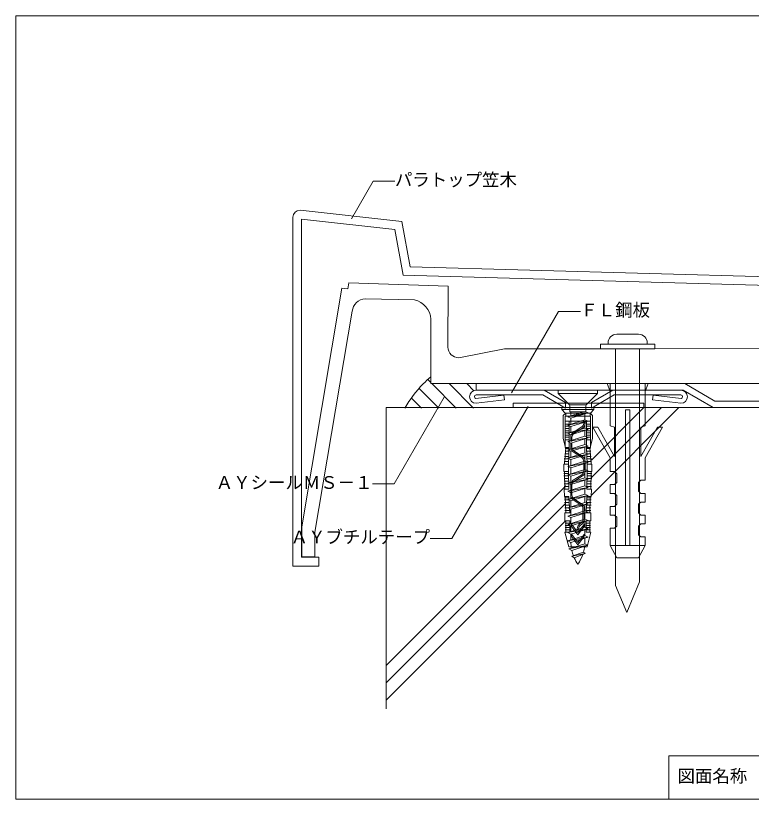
# Model space of a CAD drawing. Units: millimetres on the paper. Extents: x -135 to 135, y -94 to 92.
# Drawn here: x -135 to 33.9, y -88 to 92 of the extents above; entities that cross this region are included whole.
import ezdxf
from ezdxf.enums import TextEntityAlignment as Align

# ---------------------------------------------------------------- set-up
doc = ezdxf.new("R2010")
doc.units = ezdxf.units.MM
for name, color, linetype, lineweight in [('1-2_ハッチング', 4, 'Continuous', 9), ('1-4_リベットルーフ', 6, 'Continuous', 18), ('1-5_ＦＬ鋼板・ディスク', 5, 'Continuous', 18), ('1-6_アンカー類', 4, 'Continuous', 9), ('1-7_設備', 3, 'Continuous', 18), ('1-A_元図・躯体', 7, 'Continuous', 18), ('1-B_その他', 7, 'Continuous', 18), ('1-C_アンカー類②', 4, 'Continuous', 9), ('1-D_設備②', 134, 'Continuous', 18), ('E-E', 7, 'Continuous', 18), ('F-F', 7, 'Continuous', 18)]:
    doc.layers.add(name, color=color, linetype=linetype, lineweight=lineweight)
doc.styles.add('ＭＳ ゴシック', font='')
doc.styles.get('ＭＳ ゴシック').set_extended_font_data('MS Gothic')

msp = doc.modelspace()

# ---------------------------------------------------------------- linework, layer by layer
at = {"layer": '1-2_ハッチング'}
for p, q in [((-40.346, 8.395), (-39.669, 7.719)), ((-39.427, 7.477), (-33.828, 1.877)), ((-35.427, 7.477), (-29.828, 1.877)), ((-29.816, 5.866), (-31.428, 7.477)), ((-42.318, 6.367), (-37.828, 1.877)), ((-44.112, 4.163), (-41.829, 1.877))]:
    msp.add_line(p, q, dxfattribs=at)
for centre, radius, start, end in [((-29.457, -3.942), 16.5, 128.23573, 136.43586), ((-19.12, -14.009), 30.929, 136.12005, 149.09331)]:
    msp.add_arc(centre, radius, start, end, dxfattribs=at)
at = {"layer": '1-4_リベットルーフ'}
for p, q in [((-29.25, 5.977), (-29.25, 7.477)), ((-29.25, 7.477), (14.852, 7.477)), ((-29.25, 5.977), (14.852, 5.977)), ((17.749, 5.977), (18.249, 5.977)), ((18.249, 5.977), (25.177, 1.977)), ((25.177, 1.977), (69.681, 1.977))]:
    msp.add_line(p, q, dxfattribs=at)
msp.add_lwpolyline([(18.651, 7.477), (25.579, 3.477), (69.681, 3.477)], dxfattribs=at)
at = {"layer": '1-5_ＦＬ鋼板・ディスク'}
for p, q in [((-29.25, 5.977), (17.749, 5.977)), ((-8.75, 3.147), (-13.652, 5.977)), ((-2.75, 3.147), (2.151, 5.977)), ((-29.296, 4.08), (-22.884, 4.869)), ((-13.946, 4.877), (-29.25, 4.877)), ((-29.25, 2.977), (-22.75, 3.777)), ((-22.884, 4.869), (-22.75, 3.777)), ((-8.75, 1.877), (-13.946, 4.877)), ((-2.75, 1.877), (2.446, 4.877)), ((2.446, 4.877), (17.749, 4.877)), ((11.383, 4.869), (11.249, 3.777)), ((17.749, 2.977), (11.249, 3.777)), ((17.795, 4.08), (11.383, 4.869)), ((-8.75, 3.147), (-8.75, 1.877)), ((-2.75, 3.147), (-2.75, 1.877))]:
    msp.add_line(p, q, dxfattribs=at)
for centre, radius, start, end in [((-29.25, 4.477), 1.5, 90, 270), ((17.749, 4.477), 1.5, 270, 90), ((-29.25, 4.477), 0.4, 90, 263.40561), ((17.749, 4.477), 0.4, 276.59439, 90)]:
    msp.add_arc(centre, radius, start, end, dxfattribs=at)
at = {"layer": '1-6_アンカー類'}
for p, q in [((8.032, 18.81), (3.033, 18.81)), ((-0.717, 16.509), (11.782, 16.509)), ((-0.717, 16.509), (-0.717, 15.51)), ((1.033, 16.81), (1.033, 16.509)), ((10.033, 16.81), (10.033, 16.509)), ((11.782, 16.509), (11.782, 15.51)), ((-0.717, 15.51), (11.782, 15.51)), ((2.782, 15.51), (2.782, -38.857)), ((7.033, 15.51), (7.033, 15.41)), ((8.283, 15.51), (8.283, -38.061)), ((-10.392, 5.977), (-10.392, 5.237)), ((-1.392, 5.977), (-10.392, 5.977)), ((-8.025, 2.87), (-10.392, 5.237)), ((-3.759, 2.87), (-1.392, 5.237)), ((-4.052, 2.577), (-7.732, 2.577)), ((-7.732, 2.163), (-7.732, 0.977)), ((-4.052, 2.163), (-4.052, 0.977)), ((-4.644, 0.977), (-8.217, -0.134)), ((-4.052, 0.977), (-7.732, 0.977)), ((-7.49, 0.977), (-7.49, 0.092)), ((-4.294, 0.53), (-4.294, -0.814)), ((-3.563, 0.757), (-4.052, 0.977)), ((-4.294, -0.814), (-8.217, -2.034)), ((-3.563, -1.143), (-8.217, -2.034)), ((-7.49, -0.463), (-7.49, -1.808)), ((-3.563, -1.143), (-4.294, -0.814)), ((-4.294, -1.37), (-4.294, -2.712)), ((-4.29, -2.712), (-8.213, -3.933)), ((-3.56, -3.041), (-8.213, -3.933)), ((-7.49, -2.363), (-7.49, -3.708)), ((-4.294, -3.27), (-4.294, -4.614)), ((-3.56, -3.041), (-4.29, -2.712)), ((-4.294, -4.614), (-8.217, -5.834)), ((-3.563, -4.942), (-8.217, -5.834)), ((-7.49, -4.26), (-7.49, -5.608)), ((-3.563, -4.942), (-4.294, -4.614)), ((-4.294, -5.17), (-4.294, -6.517)), ((-4.294, -6.517), (-8.217, -7.737)), ((-3.563, -6.845), (-8.217, -7.737)), ((-7.49, -6.163), (-7.49, -7.511)), ((-3.563, -6.845), (-4.294, -6.517)), ((-4.294, -7.073), (-4.294, -8.415)), ((-4.29, -8.415), (-8.213, -9.636)), ((-3.56, -8.744), (-8.213, -9.636)), ((-7.49, -8.066), (-7.49, -9.411)), ((-4.294, -8.972), (-4.294, -10.317)), ((-3.56, -8.744), (-4.29, -8.415)), ((-4.294, -10.317), (-8.217, -11.537)), ((-3.563, -10.645), (-8.217, -11.537)), ((-7.49, -9.965), (-7.49, -11.311)), ((-3.563, -10.645), (-4.294, -10.317)), ((-4.294, -12.219), (-8.217, -13.44)), ((-3.563, -12.548), (-8.217, -13.44)), ((-7.49, -11.866), (-7.49, -13.214)), ((-4.294, -10.872), (-4.294, -12.219)), ((-3.563, -12.548), (-4.294, -12.219)), ((-4.294, -14.122), (-8.217, -15.343)), ((-7.49, -13.769), (-7.49, -15.117)), ((-4.294, -12.775), (-4.294, -14.122)), ((-3.563, -14.451), (-4.294, -14.122)), ((-3.563, -14.451), (-8.217, -15.343)), ((-4.294, -16.022), (-8.217, -17.243)), ((-7.49, -15.672), (-7.49, -17.017)), ((-4.294, -14.678), (-4.294, -16.022)), ((-3.563, -16.351), (-4.294, -16.022)), ((-3.563, -16.351), (-8.217, -17.243)), ((-4.294, -17.922), (-8.217, -19.143)), ((-7.49, -17.572), (-7.49, -18.917)), ((-4.294, -16.578), (-4.294, -17.922)), ((-3.563, -18.251), (-4.294, -17.922)), ((-3.563, -18.251), (-8.217, -19.143)), ((-7.49, -19.472), (-7.49, -20.817)), ((-4.294, -18.478), (-4.294, -19.822)), ((-4.29, -19.821), (-8.213, -21.042)), ((-3.56, -20.15), (-8.213, -21.042)), ((-7.49, -21.369), (-7.49, -22.717)), ((-4.294, -20.378), (-4.294, -21.722)), ((-3.56, -20.15), (-4.29, -19.821)), ((-4.294, -21.722), (-8.217, -22.943)), ((-3.563, -22.051), (-8.217, -22.943)), ((-7.49, -23.272), (-7.49, -24.617)), ((-3.563, -22.051), (-4.294, -21.722)), ((-4.294, -22.278), (-4.294, -23.622)), ((-4.294, -23.622), (-8.217, -24.843)), ((-3.563, -23.951), (-8.217, -24.843)), ((-7.49, -25.172), (-7.49, -26.517)), ((-3.563, -23.951), (-4.294, -23.622)), ((-4.294, -24.178), (-4.294, -25.522)), ((-4.294, -25.522), (-8.217, -26.743)), ((-3.563, -25.851), (-8.217, -26.743)), ((-3.563, -25.851), (-4.294, -25.522)), ((-4.294, -26.078), (-4.294, -27.422)), ((-4.294, -27.422), (-8.217, -28.643)), ((-3.563, -27.751), (-8.217, -28.643)), ((-7.49, -27.072), (-7.49, -28.416)), ((-3.563, -27.751), (-4.294, -27.422)), ((-4.294, -27.978), (-4.294, -28.949)), ((-4.308, -29.322), (-7.979, -30.494)), ((-3.577, -29.651), (-4.308, -29.322)), ((-4.247, -31.556), (-7.288, -32.138)), ((5.368, -45.098), (2.782, -38.857)), ((5.368, -45.098), (8.283, -38.061))]:
    msp.add_line(p, q, dxfattribs=at)
for points in [[(7.033, 15.51), (4.033, 15.51), (4.033, 15.41)], [(-1.392, 5.977), (-1.392, 5.237), (-10.392, 5.237)], [(-8.217, -2.034), (-7.49, -2.363), (-3.563, -1.143)], [(-8.213, -3.933), (-7.487, -4.262), (-3.56, -3.041)], [(-8.217, -5.834), (-7.49, -6.163), (-3.563, -4.942)], [(-8.217, -7.737), (-7.49, -8.066), (-3.563, -6.845)], [(-8.213, -9.636), (-7.487, -9.965), (-3.56, -8.744)], [(-8.217, -11.537), (-7.49, -11.866), (-3.563, -10.645)], [(-8.217, -13.44), (-7.49, -13.769), (-3.563, -12.548)], [(-8.217, -15.343), (-7.49, -15.672), (-3.563, -14.451)], [(-8.217, -17.243), (-7.49, -17.572), (-3.563, -16.351)], [(-8.217, -19.143), (-7.49, -19.472), (-3.563, -18.251)], [(-8.213, -21.042), (-7.487, -21.37), (-3.56, -20.15)], [(-8.217, -22.943), (-7.49, -23.272), (-3.563, -22.051)], [(-8.217, -24.843), (-7.49, -25.172), (-3.563, -23.951)], [(-8.217, -26.743), (-7.49, -27.072), (-3.563, -25.851)], [(-8.217, -28.643), (-7.49, -28.971), (-3.563, -27.751)], [(-4.617, -31.227), (-7.288, -32.138), (-6.723, -32.502)], [(-6.723, -32.502), (-4.247, -31.556), (-4.617, -31.227)]]:
    msp.add_lwpolyline(points, dxfattribs=at)
for points in [[(-3.563, 0.757), (-8.217, -0.134), (-7.49, -0.463)], [(-7.257, -30.82), (-3.577, -29.651), (-7.979, -30.494)]]:
    msp.add_lwpolyline(points, close=True, dxfattribs=at)
for centre, radius, start, end in [((3.033, 16.81), 2, 90, 180), ((8.032, 16.81), 2, 0, 90), ((-8.732, 2.163), 1, 0, 45), ((-3.052, 2.163), 1, 135, 180), ((1.891, -28.783), 9.383, 181.153, 189.302), ((-13.676, -28.783), 9.383, 344.901, 353.165), ((-13.676, -28.783), 9.383, 356.704, 358.981), ((1.891, -28.783), 9.383, 192.558, 200.133), ((-13.676, -28.783), 9.383, 326.049, 341.511), ((1.891, -28.783), 9.383, 203.352, 213.951)]:
    msp.add_arc(centre, radius, start, end, dxfattribs=at)
at = {"layer": '1-7_設備'}
for p, q in [((-46.325, 44.707), (-69.683, 47.319)), ((-71.371, 45.686), (-71.373, -34.412)), ((-69.381, -32.412), (-69.373, 45.269)), ((-69.373, 45.269), (-47.913, 42.893)), ((-44.385, 34.299), (-46.325, 44.707)), ((-47.913, 42.893), (-46.023, 32.383)), ((69.797, 31.107), (-44.385, 34.299)), ((-46.023, 32.383), (69.799, 29.159)), ((-65.373, -32.412), (-69.381, -32.412)), ((-65.373, -34.412), (-65.373, -32.412)), ((-71.373, -34.412), (-65.373, -34.412))]:
    msp.add_line(p, q, dxfattribs=at)
msp.add_arc((-69.67, 45.616), 1.703, 90.4659, 177.63224, dxfattribs=at)
at = {"layer": '1-A_元図・躯体'}
for p, q in [((-49.909, -67.236), (-49.909, 1.977)), ((-49.909, 1.977), (-7.925, 1.977)), ((-10.599, 1.977), (-10.482, 1.977)), ((-3.575, 1.977), (69.799, 1.977)), ((-2.869, -18.183), (17.286, 1.977)), ((-2.753, -10.063), (9.283, 1.977)), ((-2.75, -14.064), (13.286, 1.977)), ((-1.018, 1.977), (69.799, 1.977)), ((-49.909, -57.236), (-8.646, -15.959)), ((-49.909, -61.237), (-8.75, -20.065)), ((-49.909, -65.236), (-8.75, -24.066))]:
    msp.add_line(p, q, dxfattribs=at)
at = {"layer": '1-B_その他'}
for points in [[(-20.75, 1.977), (9.25, 1.977), (9.25, 2.977)], [(-20.75, 1.977), (-20.75, 2.977), (9.25, 2.977)]]:
    msp.add_lwpolyline(points, dxfattribs=at)
at = {"layer": '1-C_アンカー類②'}
for p, q in [((1.532, 5.686), (0.851, 7.477)), ((0.851, 7.477), (10.214, 7.477)), ((1.532, 7.477), (1.532, -2.174)), ((9.532, 5.686), (10.214, 7.477)), ((9.532, 7.477), (9.532, -2.174)), ((-9.567, 1.527), (-9.567, 1.977)), ((-2.217, 1.977), (-9.567, 1.977)), ((-2.217, 1.527), (-2.217, 1.977)), ((-2.217, 1.527), (-9.567, 1.527)), ((-8.782, 0.677), (-9.567, 1.527)), ((-8.682, 0.677), (-9.282, 0.177)), ((-9.282, -5.023), (-9.282, 0.177)), ((-3.002, 0.677), (-8.782, 0.677)), ((-8.682, -0.023), (-8.682, 0.677)), ((-6.142, -0.023), (-6.142, 0.677)), ((-6.142, -0.023), (-5.892, 0.177)), ((-5.642, -0.023), (-5.892, 0.177)), ((-5.642, -0.023), (-5.642, 0.677)), ((-2.502, 0.177), (-3.102, 0.677)), ((-3.102, -0.023), (-3.102, 0.677)), ((-3.002, 0.677), (-2.217, 1.527)), ((-2.502, -5.023), (-2.502, 0.177)), ((5.032, 1.477), (6.032, 1.477)), ((5.032, 1.477), (5.032, -29.722)), ((6.032, 1.477), (6.032, -29.722)), ((-3.002, -0.023), (-8.782, -0.023)), ((-8.782, -7.223), (-8.782, -0.023)), ((-3.002, -1.123), (-8.782, -1.123)), ((-7.892, -7.223), (-7.892, -1.123)), ((-4.542, -1.627), (-4.542, -1.123)), ((-4.242, -1.627), (-4.242, -1.123)), ((-3.892, -7.223), (-3.892, -1.123)), ((-3.002, -7.223), (-3.002, -0.023)), ((-7.892, -1.823), (-8.782, -1.823)), ((-7.865, -2.323), (-8.782, -2.323)), ((-7.892, -2.823), (-8.782, -2.823)), ((-7.892, -3.323), (-8.782, -3.323)), ((-6.948, -3.726), (-5, -2.468)), ((-6.785, -3.978), (-4.837, -2.72)), ((-3.002, -1.823), (-3.892, -1.823)), ((-3.002, -2.323), (-3.892, -2.323)), ((-3.002, -2.823), (-3.892, -2.823)), ((-3.002, -3.323), (-3.892, -3.323)), ((-1.316, -2.523), (-2.468, -2.523)), ((-2.468, -2.523), (1.532, -9.523)), ((-1.316, -2.523), (2.532, -9.257)), ((2.532, -2.523), (1.532, -2.174)), ((2.532, -2.523), (2.532, -9.257)), ((8.532, -2.523), (9.532, -2.174)), ((12.38, -2.523), (8.532, -9.257)), ((8.532, -2.523), (8.532, -9.257)), ((13.532, -2.523), (9.532, -9.523)), ((12.38, -2.523), (13.532, -2.523)), ((-8.782, -6.923), (-9.282, -5.023)), ((-7.892, -3.823), (-8.782, -3.823)), ((-7.892, -4.323), (-8.782, -4.323)), ((-7.892, -4.823), (-8.782, -4.823)), ((-7.542, -5.723), (-7.542, -4.818)), ((-7.242, -5.723), (-7.242, -4.818)), ((-3.002, -3.823), (-3.892, -3.823)), ((-3.002, -4.323), (-3.892, -4.323)), ((-3.002, -4.823), (-3.892, -4.823)), ((-2.502, -5.023), (-3.002, -6.923)), ((-7.892, -5.423), (-8.782, -5.423)), ((-7.242, -5.723), (-7.542, -5.723)), ((-7.542, -7.128), (-7.542, -6.223)), ((-7.242, -6.223), (-7.542, -6.223)), ((-7.242, -7.128), (-7.242, -6.223)), ((-3.002, -5.423), (-3.892, -5.423)), ((-8.956, -11.023), (-8.621, -7.223)), ((-7.944, -8.623), (-8.897, -8.623)), ((-7.922, -8.023), (-8.844, -8.023)), ((-7.9, -7.423), (-8.792, -7.423)), ((-7.892, -7.223), (-8.782, -7.223)), ((-8.033, -11.023), (-7.892, -7.223)), ((-6.948, -8.22), (-5, -9.478)), ((-6.785, -7.968), (-4.837, -9.226)), ((-3.002, -7.223), (-3.892, -7.223)), ((-3.751, -11.026), (-3.892, -7.223)), ((-2.993, -7.423), (-3.891, -7.423)), ((-2.94, -8.023), (-3.863, -8.023)), ((-2.887, -8.623), (-3.84, -8.623)), ((-2.829, -11.023), (-3.164, -7.223)), ((-8.011, -10.423), (-9.056, -10.423)), ((-7.989, -9.823), (-9.003, -9.823)), ((-7.967, -9.223), (-8.95, -9.223)), ((-4.542, -12.628), (-4.542, -10.318)), ((-4.242, -12.628), (-4.242, -10.318)), ((-2.834, -9.223), (-3.818, -9.223)), ((-2.782, -9.823), (-3.796, -9.823)), ((-2.729, -10.423), (-3.774, -10.423)), ((1.532, -9.523), (1.532, -12.723)), ((9.532, -9.523), (9.532, -14.722)), ((-9.117, -12.723), (-9.117, -11.023)), ((-8.033, -11.023), (-9.117, -11.023)), ((-8.042, -12.723), (-8.033, -11.014)), ((-2.667, -11.023), (-3.751, -11.023)), ((-3.742, -12.723), (-3.751, -11.026)), ((-2.667, -12.723), (-2.667, -11.023)), ((-8.042, -12.723), (-9.117, -12.723)), ((-8.032, -13.123), (-9.099, -13.123)), ((-8.017, -13.723), (-9.084, -13.723)), ((-8.002, -14.323), (-9.069, -14.323)), ((-8.856, -16.723), (-8.956, -12.723)), ((-7.942, -16.723), (-8.042, -12.723)), ((-6.948, -14.726), (-5, -13.468)), ((-6.785, -14.978), (-4.837, -13.72)), ((-3.842, -16.723), (-3.742, -12.723)), ((-2.716, -14.323), (-3.782, -14.323)), ((-2.701, -13.723), (-3.767, -13.723)), ((-2.686, -13.123), (-3.752, -13.123)), ((-2.667, -12.723), (-3.742, -12.723)), ((-2.929, -16.723), (-2.829, -12.723)), ((2.532, -12.723), (1.532, -12.723)), ((2.532, -12.723), (3.032, -13.222)), ((3.032, -13.222), (3.032, -15.222)), ((-7.987, -14.923), (-9.054, -14.923)), ((-7.972, -15.523), (-9.039, -15.523)), ((-7.957, -16.123), (-9.024, -16.123)), ((-7.542, -18.127), (-7.542, -15.818)), ((-7.242, -18.127), (-7.242, -15.818)), ((-2.761, -16.123), (-3.827, -16.123)), ((-2.731, -14.923), (-3.797, -14.923)), ((-2.746, -15.523), (-3.796, -15.523)), ((2.532, -15.722), (1.532, -15.722)), ((1.532, -15.722), (1.532, -17.722)), ((3.032, -15.222), (2.532, -15.722)), ((8.532, -14.722), (8.032, -15.222)), ((8.032, -15.222), (8.032, -17.223)), ((8.532, -14.722), (9.532, -14.722)), ((-7.942, -16.723), (-9.017, -16.723)), ((-2.767, -16.723), (-3.842, -16.723)), ((-2.806, -18.423), (-2.767, -16.723)), ((2.532, -17.722), (1.532, -17.722)), ((8.032, -17.223), (8.532, -17.722)), ((8.532, -17.722), (9.532, -17.722)), ((9.532, -17.722), (9.532, -19.722)), ((-7.929, -18.723), (-8.956, -18.723)), ((-7.905, -19.223), (-8.947, -19.223)), ((-8.642, -22.223), (-8.817, -18.423)), ((-7.767, -22.223), (-7.942, -18.423)), ((-6.948, -19.22), (-5.2, -20.349)), ((-6.785, -18.968), (-5.037, -20.097)), ((-4.017, -22.223), (-3.842, -18.423)), ((-2.839, -19.223), (-3.879, -19.223)), ((-2.828, -18.723), (-3.864, -18.723)), ((-2.806, -18.423), (-3.842, -18.423)), ((-3.142, -22.223), (-3.056, -18.423)), ((8.532, -19.722), (8.032, -20.222)), ((8.532, -19.722), (9.532, -19.722)), ((-7.859, -19.823), (-8.937, -19.823)), ((-7.836, -20.423), (-8.926, -20.423)), ((-7.813, -21.023), (-8.915, -21.023)), ((-4.742, -23.757), (-4.742, -21.189)), ((-4.442, -23.757), (-4.442, -21.189)), ((-2.88, -21.023), (-3.971, -21.023)), ((-2.866, -20.423), (-3.948, -20.423)), ((-2.853, -19.823), (-3.925, -19.823)), ((2.532, -20.722), (1.532, -20.722)), ((1.532, -20.722), (1.532, -22.722)), ((3.032, -20.222), (2.532, -20.722)), ((8.032, -20.222), (8.032, -22.222)), ((-7.79, -21.623), (-8.904, -21.623)), ((-8.892, -24.023), (-8.892, -22.223)), ((-7.767, -22.223), (-8.892, -22.223)), ((-2.892, -22.223), (-4.017, -22.223)), ((-2.894, -21.623), (-3.994, -21.623)), ((-2.892, -24.023), (-2.892, -22.223)), ((2.532, -22.722), (1.532, -22.722)), ((2.532, -22.722), (3.032, -23.222)), ((3.032, -23.222), (3.032, -25.222)), ((8.032, -22.222), (8.532, -22.722)), ((8.532, -22.722), (9.532, -22.722)), ((9.532, -22.722), (9.532, -24.722)), ((-7.767, -24.023), (-8.892, -24.023)), ((-7.767, -24.573), (-8.817, -24.573)), ((-7.767, -25.073), (-8.817, -25.073)), ((-8.642, -26.623), (-8.642, -24.023)), ((-7.767, -26.623), (-7.767, -24.023)), ((-7.392, -24.92), (-7.392, -25.103)), ((-5.892, -26.723), (-7.303, -24.889)), ((-5.892, -26.723), (-4.482, -24.889)), ((-5.448, -24.757), (-5.2, -24.597)), ((-5.285, -25.009), (-5.037, -24.849)), ((-4.392, -24.92), (-4.392, -25.103)), ((-4.017, -26.623), (-4.017, -24.023)), ((-2.892, -24.023), (-4.017, -24.023)), ((-2.967, -24.573), (-4.017, -24.573)), ((-2.967, -25.073), (-4.017, -25.073)), ((-3.142, -26.623), (-3.142, -24.023)), ((8.532, -24.722), (8.032, -25.222)), ((8.532, -24.722), (9.532, -24.722)), ((-7.992, -30.023), (-8.892, -26.623)), ((-7.767, -26.623), (-8.892, -26.623)), ((-7.767, -25.573), (-8.817, -25.573)), ((-7.767, -26.073), (-8.817, -26.073)), ((-5.892, -27.223), (-7.289, -25.407)), ((-6.042, -26.023), (-6.042, -25.849)), ((-5.742, -26.023), (-6.042, -26.023)), ((-5.892, -27.223), (-4.496, -25.407)), ((-5.742, -26.023), (-5.742, -25.849)), ((-2.967, -25.573), (-4.017, -25.573)), ((-2.967, -26.073), (-4.017, -26.073)), ((-2.893, -26.623), (-4.017, -26.623)), ((-3.792, -30.023), (-2.892, -26.623)), ((2.532, -25.722), (1.532, -25.722)), ((1.532, -25.722), (1.532, -29.722)), ((3.032, -25.222), (2.532, -25.722)), ((8.032, -25.222), (8.032, -27.222)), ((-7.392, -27.22), (-7.392, -27.403)), ((-5.892, -29.023), (-7.303, -27.189)), ((-5.892, -29.523), (-7.289, -27.707)), ((-5.892, -29.023), (-4.482, -27.189)), ((-5.892, -29.523), (-4.496, -27.707)), ((-4.392, -27.22), (-4.392, -27.403)), ((8.032, -27.222), (8.532, -27.722)), ((8.532, -27.722), (9.532, -27.722)), ((9.532, -27.722), (9.532, -29.722)), ((-3.792, -30.023), (-7.992, -30.023)), ((1.532, -29.722), (9.532, -29.722)), ((1.532, -29.722), (3.032, -32.522)), ((9.532, -29.722), (8.032, -32.522)), ((3.032, -32.522), (8.032, -32.522))]:
    msp.add_line(p, q, dxfattribs=at)
for points in [[(-5.642, 0.677), (-5.892, 0.177), (-6.142, 0.677)], [(-7.942, -18.423), (-8.979, -18.423), (-9.017, -16.723)], [(2.532, -17.722), (3.032, -18.222), (3.032, -20.222)]]:
    msp.add_lwpolyline(points, dxfattribs=at)
for centre, radius, start, end in [((-5.542, -1.627), 1, 302.858, 0), ((-5.542, -1.627), 1.3, 302.858, 0), ((-6.242, -4.818), 1.3, 122.858, 180), ((-6.242, -4.818), 1, 122.858, 180), ((-6.242, -7.128), 1.3, 180, 237.142), ((-6.242, -7.128), 1, 180, 237.142), ((-5.542, -10.318), 1, 0, 57.142), ((-5.542, -10.318), 1.3, 0, 57.142), ((-5.542, -12.628), 1, 302.858, 0), ((-5.542, -12.628), 1.3, 302.858, 0), ((-6.242, -15.818), 1.3, 122.858, 180), ((-6.242, -15.818), 1, 122.858, 180), ((-6.242, -18.127), 1.3, 180, 237.142), ((-6.242, -18.127), 1, 180, 237.142), ((-5.742, -21.189), 1, 0, 57.142), ((-5.742, -21.189), 1.3, 0, 57.142), ((-7.342, -24.92), 0.05, 37.569, 180), ((-6.892, -25.103), 0.5, 180, 217.569), ((-4.742, -25.849), 1.3, 122.858, 180), ((-4.742, -25.849), 1, 122.858, 180), ((-5.742, -23.757), 1, 302.858, 0), ((-5.742, -23.757), 1.3, 302.858, 0), ((-4.892, -25.103), 0.5, 322.431, 0), ((-4.442, -24.92), 0.05, 0, 142.431), ((-7.342, -27.22), 0.05, 37.569, 180), ((-6.892, -27.403), 0.5, 180, 217.569), ((-4.892, -27.403), 0.5, 322.431, 0), ((-4.442, -27.22), 0.05, 0, 142.431)]:
    msp.add_arc(centre, radius, start, end, dxfattribs=at)
at = {"layer": '1-D_設備②'}
for p, q in [((-69.301, -25.421), (-60.063, 29.381)), ((-43.431, 26.693), (-54.723, 26.927)), ((-57.703, 24.111), (-66.301, -26.655)), ((-39.669, 7.477), (-39.667, 22.265)), ((-33.227, 13.417), (-22.763, 15.505)), ((-22.763, 15.505), (2.782, 15.509)), ((8.283, 15.51), (44.289, 15.515)), ((2.782, 7.478), (-39.669, 7.477)), ((48.295, 7.479), (8.283, 7.478)), ((-69.301, -32.292), (-69.301, -25.421)), ((-66.301, -26.655), (-66.301, -32.292)), ((-66.301, -32.292), (-69.301, -32.292))]:
    msp.add_line(p, q, dxfattribs=at)
msp.add_lwpolyline([(-60.063, 29.381), (-58.739, 29.235), (-58.483, 30.655), (-35.681, 29.847), (-35.727, 15.873)], dxfattribs=at)
for centre, radius, start, end in [((-54.683, 23.899), 3.028, 90.76766, 175.99079), ((-44.325, 22.12), 4.66, 1.78595, 78.94613), ((-33.232, 15.913), 2.496, 180.92141, 270.09592)]:
    msp.add_arc(centre, radius, start, end, dxfattribs=at)
at = {"layer": 'E-E'}
for p, q in [((-57.905, 45.332), (-52.903, 53.991)), ((-52.903, 53.991), (-47.903, 53.99)), ((-10.314, 24.046), (-21.108, 5.351)), ((-10.314, 24.046), (-5.314, 24.046))]:
    msp.add_line(p, q, dxfattribs=at)
for points in [[(-36.563, 4.344), (-48.059, -15.568), (-53.059, -15.568)], [(-17.342, 2.234), (-34.845, -28.082), (-39.845, -28.082)]]:
    msp.add_lwpolyline(points, dxfattribs=at)
at = {"layer": 'F-F'}
for p, q in [((-135, 92), (-135, -88)), ((15, -88), (15, -78))]:
    msp.add_line(p, q, dxfattribs=at)
for points in [[(-135, 92), (135, 92), (135, -88), (-135, -88)], [(135, -78), (40.118, -78), (15, -78)]]:
    msp.add_lwpolyline(points, dxfattribs=at)

# ---------------------------------------------------------------- texts
at = {"layer": '1-C_アンカー類②', "color": 7, "style": 'ＭＳ ゴシック'}
msp.add_text('ＡＹブチルテープ', height=2.933, dxfattribs=at).set_placement((-71.845, -30.082), align=Align.BOTTOM_LEFT)
at = {"layer": 'E-E', "style": 'ＭＳ ゴシック'}
msp.add_text('パラトップ笠木', height=2.933, rotation=359.985, dxfattribs=at).set_placement((-47.904, 51.99), align=Align.BOTTOM_LEFT)
for s, p in [('ＦＬ鋼板', (-5.314, 22.046)), ('ＡＹシールＭＳ－１', (-89.059, -17.568)), ('図面名称', (17, -85))]:
    msp.add_text(s, height=2.933, dxfattribs=at).set_placement(p, align=Align.BOTTOM_LEFT)

doc.saveas('drawing.dxf')
